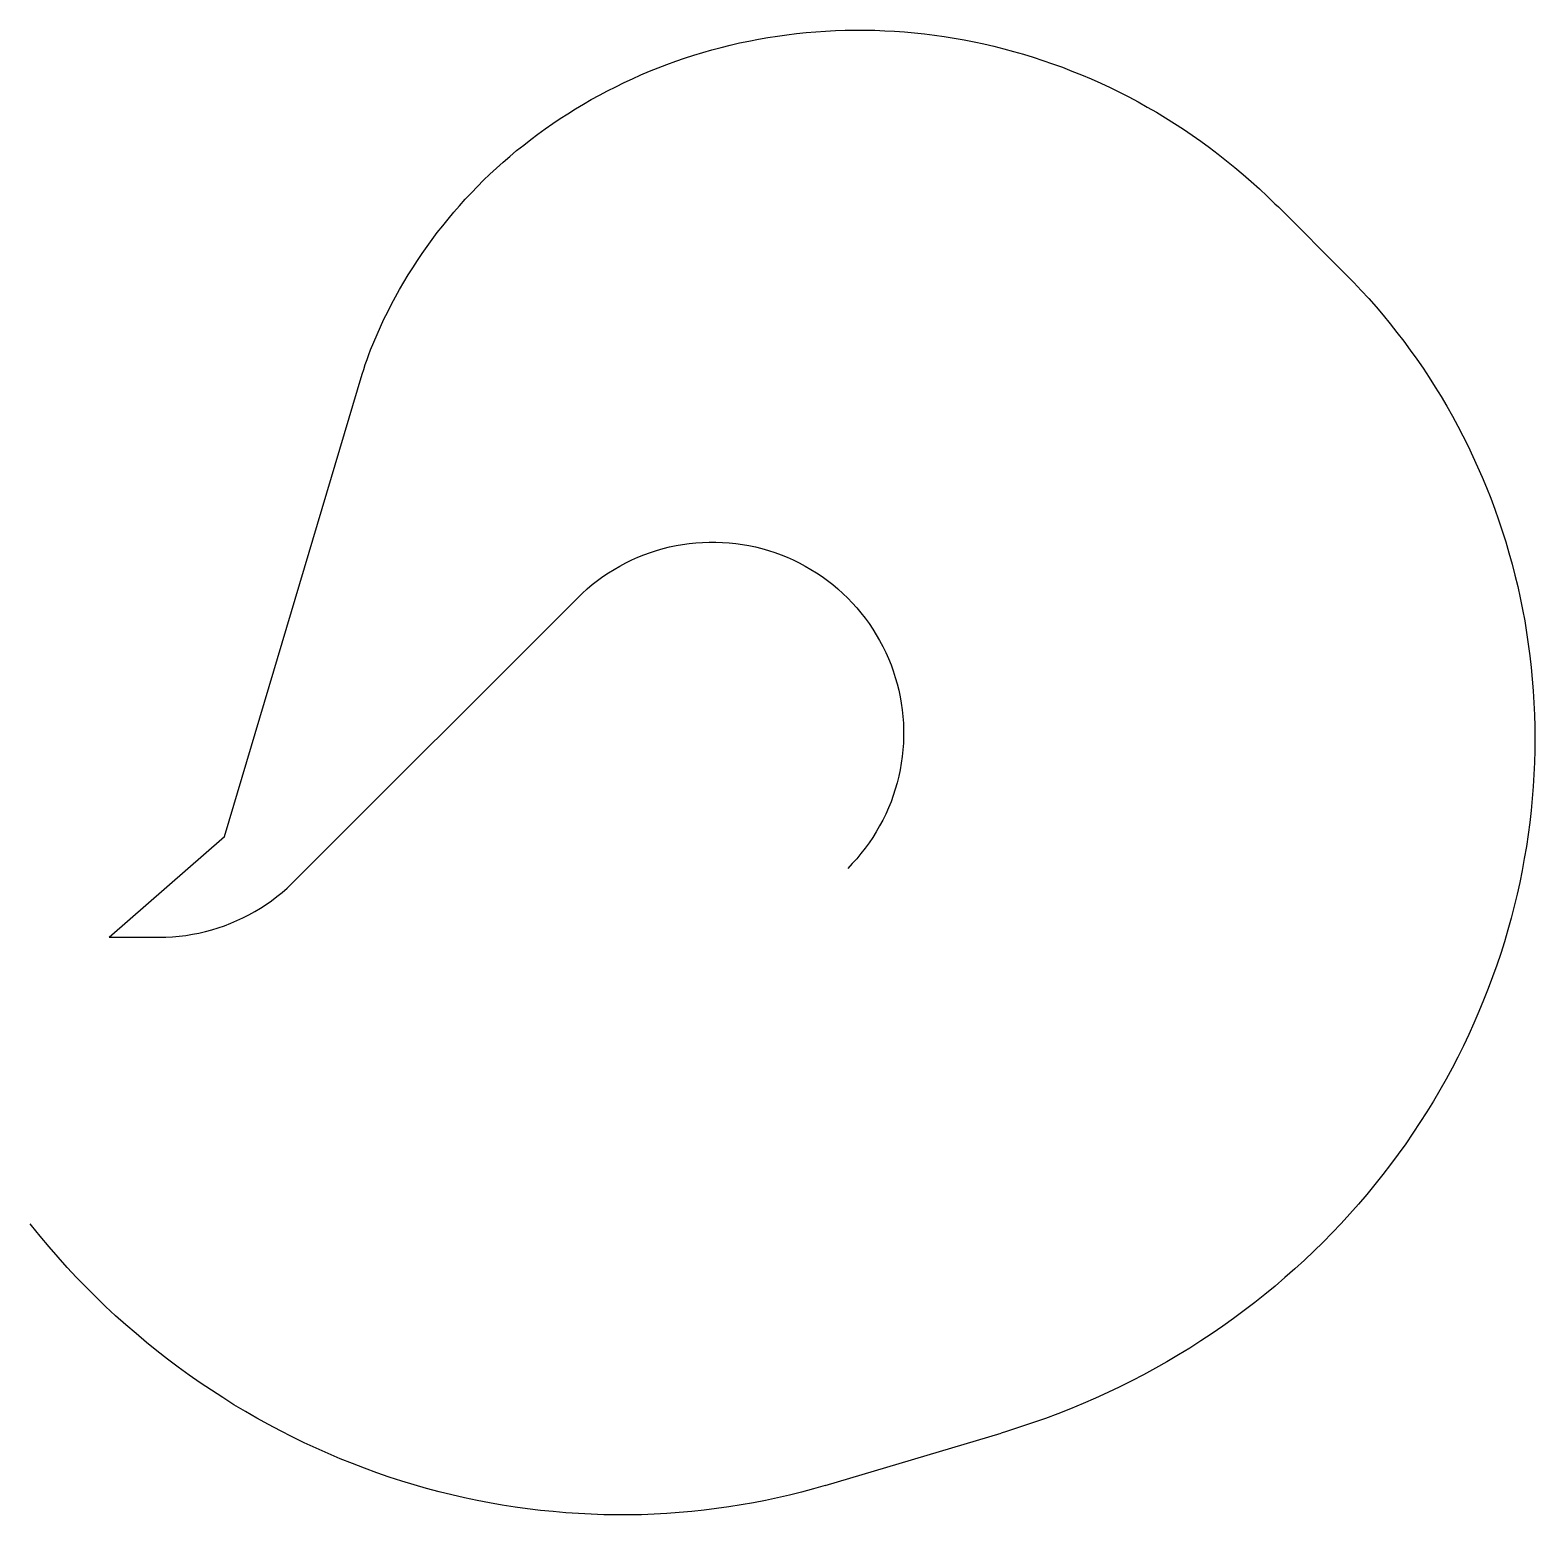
# Model space of a CAD drawing. Header units: metres. Extents: x -682 to 12305, y -4985 to 7827.
import ezdxf

# ---------------------------------------------------------------- set-up
doc = ezdxf.new("R2010")
doc.units = ezdxf.units.M

msp = doc.modelspace()

# ---------------------------------------------------------------- linework, layer by layer
at = {"layer": 'NorminalTrack', "color": 1}
msp.add_lwpolyline([(0, 0), (432, 0), (432, 0), (489, 1), (547, 4), (604, 9), (661, 16), (718, 25), (775, 36), (831, 49), (887, 64), (942, 81), (996, 99), (1050, 120), (1103, 143), (1155, 167), (1206, 193), (1257, 221), (1306, 251), (1354, 282), (1401, 315), (1447, 350), (1492, 386), (1536, 424), (1578, 463), (1598, 483), (1598, 483), (4041, 2926), (4041, 2926), (4083, 2966), (4125, 3005), (4169, 3042), (4215, 3077), (4261, 3111), (4309, 3143), (4358, 3174), (4408, 3202), (4459, 3229), (4510, 3255), (4563, 3278), (4616, 3300), (4671, 3319), (4725, 3337), (4781, 3353), (4836, 3367), (4893, 3379), (4949, 3389), (5007, 3397), (5064, 3403), (5121, 3407), (5179, 3409), (5236, 3409), (5294, 3407), (5351, 3403), (5409, 3397), (5466, 3389), (5522, 3379), (5579, 3367), (5634, 3353), (5690, 3337), (5745, 3319), (5799, 3300), (5852, 3278), (5905, 3255), (5956, 3229), (6007, 3202), (6057, 3174), (6106, 3143), (6154, 3111), (6200, 3077), (6246, 3042), (6290, 3005), (6333, 2966), (6374, 2926), (6414, 2885), (6452, 2842), (6489, 2798), (6525, 2752), (6559, 2706), (6591, 2658), (6621, 2609), (6650, 2559), (6677, 2509), (6703, 2457), (6726, 2404), (6748, 2351), (6767, 2297), (6785, 2242), (6801, 2187), (6815, 2131), (6827, 2074), (6837, 2018), (6845, 1961), (6851, 1903), (6855, 1846), (6857, 1788), (6857, 1731), (6855, 1673), (6851, 1616), (6845, 1559), (6837, 1502), (6827, 1445), (6815, 1389), (6801, 1333), (6785, 1277), (6767, 1223), (6748, 1168), (6726, 1115), (6703, 1063), (6677, 1011), (6650, 960), (6621, 910), (6591, 861), (6559, 814), (6525, 767), (6489, 722), (6452, 677), (6414, 635), (6374, 593)], dxfattribs=at)
at = {"layer": 'SubLines', "color": 5}
for p, q in [((10091, 6301), (10676, 5715)), ((6179, -4731), (7699, -4279))]:
    msp.add_line(p, q, dxfattribs=at)
msp.add_lwpolyline([(0, 0), (997, 870), (2184, 4857), (2197, 4900), (2211, 4942), (2226, 4985), (2241, 5027), (2257, 5069)], dxfattribs=at)
at = {"layer": 'WindSpiral', "color": 3}
for points in [[(2257, 5069), (2284, 5135), (2312, 5201), (2341, 5267), (2372, 5332), (2404, 5397), (2437, 5461), (2471, 5526), (2506, 5589), (2543, 5652), (2581, 5715), (2620, 5777), (2660, 5839), (2701, 5900), (2744, 5961), (2788, 6021), (2832, 6080), (2879, 6139), (2926, 6197), (2974, 6255), (3023, 6311), (3074, 6367), (3126, 6423), (3178, 6477), (3232, 6531), (3287, 6584), (3343, 6636), (3400, 6687), (3458, 6737), (3517, 6787), (3578, 6835), (3639, 6883), (3701, 6930), (3764, 6975), (3828, 7020), (3893, 7064), (3959, 7106), (4025, 7148), (4093, 7188), (4161, 7228), (4231, 7266), (4301, 7303), (4372, 7339), (4444, 7374), (4516, 7408), (4590, 7441), (4664, 7472), (4739, 7502), (4814, 7531), (4890, 7559), (4967, 7585), (5045, 7610), (5123, 7634), (5202, 7656), (5281, 7677), (5361, 7697), (5441, 7716), (5522, 7733), (5603, 7748), (5685, 7763), (5767, 7776), (5850, 7787), (5933, 7797), (6016, 7806), (6100, 7813), (6184, 7819), (6268, 7823), (6353, 7826), (6438, 7827), (6523, 7827), (6608, 7826), (6694, 7822), (6779, 7818), (6865, 7812), (6950, 7804), (7036, 7795), (7122, 7784), (7208, 7772), (7293, 7758), (7379, 7743), (7465, 7726), (7550, 7708), (7636, 7688), (7721, 7667), (7806, 7644), (7891, 7620), (7975, 7594), (8059, 7566), (8143, 7537), (8227, 7507), (8310, 7474), (8393, 7441), (8476, 7406), (8558, 7369), (8639, 7331), (8720, 7291), (8801, 7250), (8881, 7207), (8960, 7163), (9039, 7118), (9117, 7071), (9194, 7022), (9271, 6972), (9347, 6921), (9423, 6868), (9497, 6813), (9571, 6758), (9644, 6700), (9716, 6642), (9787, 6582), (9857, 6521), (9927, 6458), (9995, 6394), (10062, 6329), (10091, 6301)], [(10676, 5715), (10742, 5648), (10807, 5580), (10871, 5510), (10934, 5439), (10995, 5367), (11056, 5294), (11115, 5219), (11173, 5143), (11230, 5066), (11286, 4988), (11340, 4909), (11394, 4829), (11445, 4747), (11496, 4665), (11545, 4581), (11593, 4497), (11639, 4411), (11684, 4325), (11728, 4238), (11770, 4149), (11811, 4060), (11850, 3970), (11888, 3879), (11924, 3787), (11959, 3694), (11992, 3601), (12023, 3507), (12053, 3412), (12081, 3316), (12108, 3220), (12133, 3123), (12157, 3025), (12178, 2927), (12198, 2829), (12217, 2729), (12233, 2630), (12248, 2529), (12262, 2429), (12273, 2328), (12283, 2226), (12291, 2125), (12297, 2022), (12302, 1920), (12304, 1817), (12305, 1714), (12304, 1611), (12302, 1508), (12297, 1405), (12291, 1301), (12283, 1198), (12273, 1094), (12261, 990), (12247, 887), (12232, 783), (12214, 680), (12195, 576), (12174, 473), (12151, 370), (12127, 267), (12100, 165), (12072, 63), (12042, -39), (12010, -141), (11976, -242), (11940, -343), (11903, -443), (11863, -543), (11822, -642), (11779, -741), (11735, -839), (11688, -937), (11640, -1034), (11590, -1130), (11538, -1225), (11484, -1320), (11429, -1414), (11372, -1507), (11313, -1600), (11252, -1691), (11190, -1782), (11126, -1871), (11060, -1960), (10993, -2048), (10924, -2134), (10854, -2220), (10782, -2304), (10708, -2388), (10633, -2470), (10556, -2551), (10477, -2631), (10397, -2709), (10316, -2787), (10233, -2863), (10148, -2937), (10063, -3011), (9975, -3083), (9887, -3153), (9797, -3222), (9705, -3290), (9613, -3356), (9519, -3421), (9423, -3484), (9327, -3545), (9229, -3605), (9130, -3663), (9030, -3720), (8928, -3775), (8826, -3828), (8722, -3880), (8618, -3930), (8512, -3978), (8406, -4024), (8298, -4069), (8189, -4112), (8080, -4153), (7970, -4192), (7858, -4229), (7746, -4264), (7699, -4279)], [(6179, -4731), (6078, -4760), (5975, -4788), (5872, -4814), (5769, -4838), (5665, -4860), (5560, -4880), (5455, -4899), (5349, -4916), (5242, -4931), (5136, -4944), (5028, -4956), (4921, -4965), (4813, -4973), (4705, -4979), (4596, -4983), (4487, -4985), (4378, -4985), (4269, -4983), (4160, -4980), (4051, -4974), (3941, -4966), (3831, -4957), (3722, -4946), (3612, -4932), (3503, -4917), (3393, -4900), (3284, -4881), (3175, -4860), (3066, -4837), (2957, -4812), (2849, -4785), (2740, -4756), (2633, -4725), (2525, -4693), (2418, -4658), (2311, -4621), (2205, -4583), (2099, -4542), (1994, -4500), (1890, -4456), (1786, -4410), (1682, -4362), (1580, -4312), (1478, -4260), (1376, -4206), (1276, -4151), (1176, -4093), (1077, -4034), (980, -3973), (883, -3910), (786, -3846), (691, -3779), (597, -3711), (504, -3641), (412, -3570), (321, -3496), (232, -3421), (143, -3345), (56, -3266), (-30, -3186), (-115, -3104), (-199, -3021), (-281, -2936), (-362, -2850), (-441, -2762), (-519, -2672), (-596, -2581), (-671, -2489), (-682, -2474)]]:
    msp.add_lwpolyline(points, dxfattribs=at)

doc.saveas('drawing.dxf')
